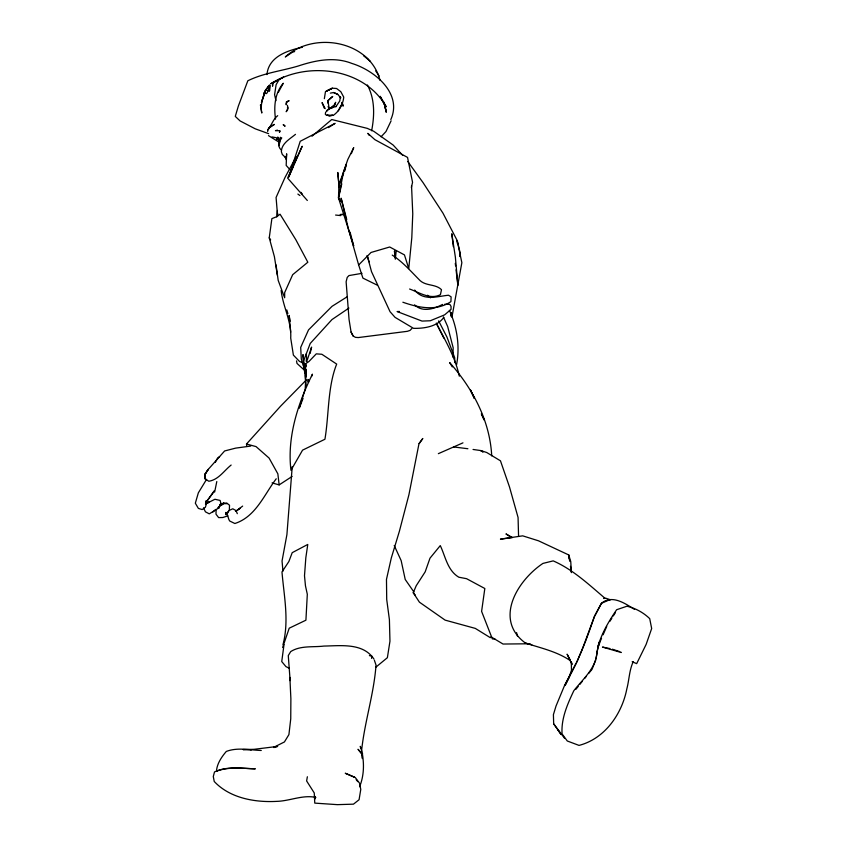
<?xml version="1.0" encoding="UTF-8"?>
<svg xmlns="http://www.w3.org/2000/svg" width="847" height="847" viewBox="0 0 847 847"><rect width="100%" height="100%" fill="white"/><g stroke="black" fill="none" stroke-linecap="round" stroke-linejoin="round"><path stroke-width="1.27" d="M277.615 213.105L277.583 215.678L276.08 197.467L285.026 177.436L296.249 156.504M361.5 751.638C364.358 722.597 373.908 694.349 376.026 665.054L374.395 660.332M307.842 381.986L307.895 379.403M452.912 357L453.177 347.81L447.682 326.571L443.394 316.916M306.212 369.419L305.206 389.154L299.266 408.127L303.035 398.418M292.226 466.633L286.911 534.605L282.051 560.968L282.94 571.132M324.348 98.665L325.47 91.624L332.363 88.204L336.577 88.49L340.801 91.698L343.744 97.109C343.088 104.054 339.266 111.317 333.369 115.277L329.494 115.732L326.36 115.128L325.312 114.292L325.566 112.513M267.673 131.55L267.79 129.919C271.622 125.451 272.882 119.406 277.689 115.668M451.059 316.46L451.313 312.702L451.038 315.243M456.586 364.665C460.048 346.296 457.115 327.313 449.418 310.383M216.599 769.859C217.467 763.009 221.861 756.604 226.297 751.448C237.404 747.139 249.717 750.093 261.268 750.474M341.892 104.742L341.997 103.705M276.757 216.864L277.424 210.49M315.232 796.476L314.957 798.996L314.809 797.228L315.857 797.429C302.803 794.56 289.812 801.05 276.725 801.368C254.809 802.575 229.833 798.139 214.238 781.485L213.285 776.54L214.503 771.945C227.038 765.857 241.882 768.525 255.307 768.832C242.369 768.377 228.552 766.493 216.229 771.31L217.15 770.77M395.305 259.224L396.216 250.67M459.688 256.546L460.112 252.734L457.211 240.601L442.981 213.179L423.045 182.613L407.735 161.47M351.336 153.667L353.718 147.632L347.831 159.427L338.927 185.101L339.181 187.653L337.784 172.481L338.927 185.101L338.493 197.944L353.686 245.916L350.055 232.089M306.19 361.298L306.529 358.313M284.02 644.514L281.744 661.571L285.947 666.61L289.356 668.294M371.558 658.384L371.854 656.171L369.398 655.61M277.35 275.233L274.396 256.641L269.251 237.827L271.876 218.632L276.916 216.599L280.071 214.217L295.847 239.733L307.832 262.231L292.67 274.703L284.677 292.554L284.645 297.752L278.187 280.378L276.027 264.836M267.091 90.544L269.558 90.862L270.246 86.108A6.321 1.408 -82.7 0 1 270.214 85.092M261.077 108.818L260.474 104.827L261.797 113.011C259.987 105.007 263.057 96.833 265.894 89.411M283.004 644.609C289.293 620.544 283.989 596.14 281.987 571.947L288.88 561.508L292.204 552.678L307.768 544.441L305.831 557.75L304.497 575.769L305.46 585.817L307.313 594.276L305.915 620.195L289.219 628.188L282.623 647.479M371.653 130.745C374.586 115.234 375.009 99.215 367.376 84.986M451.917 317.223L461.859 262.708L457.211 240.601L457.221 243.184M307.366 776.752L306.625 780.955L314.258 792.951L314.766 803.115L337.402 804.65L353.464 804.163L359.075 799.727L360.769 789.446L359.647 783.337L355.274 777.525L345.258 773.247L354.406 777.165L353.866 776.593M596.055 658.468L597.908 647.669L600.068 641.857M214.662 492.012L216.8 481.551M306.127 370.933L304.973 375.952L306.212 386.116M310.15 353.368L311.59 347.09L307.366 359.731M341.796 183.788L338.493 197.944L340.378 201.29M344.803 170.914L346.296 164.477L343.406 172.502L338.493 197.944L340.018 200.051M205.641 502.832L206.276 500.577L206.499 503.467L205.387 507.247L202.189 509.566L198.367 508.391L195.329 503.213L198.346 492.838L206.615 479.296M411.377 187.547L412.553 182.327L407.545 157.415L374.882 139.66L367.831 133.339L369.292 135.467M307.323 200.474L287.609 178.082L302.188 146.256L288.689 177.012L300.23 141.28L335.084 123.376L328.467 127.59M266.953 74.6C268.52 56.696 287.472 50.46 302.4 47.263M265.27 90.28L265.111 90.724A9.508 0.54 -73.7 0 1 264.688 91.878M589.343 630.994L594.382 616.669L601.444 603.297C611.958 594.361 625.139 603.445 634.562 609.427M264.624 93.011L261.427 102.487L265.767 90.258L268.467 86.225M588.961 632.074L585.235 642.142M305.407 375.2L303.47 361.224L310.246 343.427L331.971 319.573L348.922 308.086M311.516 376.587L312.458 374.162C297.858 403.49 286.942 437.19 290.966 470.307L302.559 450.149L324.93 439.254C329.038 414.744 327.567 386.857 336.683 364.094L321.849 354.268L316.28 353.855L308.89 361.553L306.138 363.352L305.492 368.89L306.212 376.83M338.927 185.101L343.691 173.01M595.833 659.739L592.021 669.352L588.697 673.397M584.79 643.244L576.754 662.29M490.307 637.675L475.305 628.4L445.12 620.131L419.413 602.164L413.241 592.731L416.237 585.711L425.183 571.841L429.98 558.194L440.281 545.595C445.522 556.648 447.428 570.391 458.809 577.209L466.57 578.692L484.823 588.506L481.604 611.386L492.351 638.892L494.902 638.956M288.689 177.012L292.808 167.505M600.502 640.692L601.539 638.331M603.096 634.774L606.717 626.484M277.509 137.945L276.694 139.808L277.181 138.686L277.752 139.575L276.302 137.733L272.014 136.928M391.113 120.803L385.957 131.571L381.086 136.791M390.806 119.586C402.664 93.371 374.522 70.354 351.854 63.43C334.3 56.431 315.433 60.317 298.155 66.034C281.448 71.01 263.586 73.022 247.832 80.772L238.367 106.034L235.275 116.41L240.05 120.909L255.243 128.818L268.647 133.678M359.615 786.736C363.681 776.752 364.358 765.169 362.378 754.539L358.027 749.288L361.658 753.629L362.4 758.531L362.495 753.322L360.293 746.345L360.769 748.462M216.059 509.375L216.006 514.182L218.632 517.612L222.825 517.517L227.801 515.855M279.965 131.232L279.436 132.312L279.912 130.724L275.455 130.66L277.445 130.12M570.2 675.271L565.023 685.551L569.078 677.399L571.481 670.221L571.291 661.814L572.085 663.9M570.783 674.138L576.214 663.37M338.218 110.83L341.457 104.721M215.276 462.398L217.626 458.015L219.564 456.649M278.303 92.45L283.258 83.25C274.724 93.329 273.761 106.68 275.54 119.152M205.948 502.811L213.973 491.08M279.372 79.11L276.111 84.721L274.587 94.695L275.963 100.687M228.658 511.302L227.091 513.885L228.881 519.55L229.749 521.043L234.873 523.51C255.805 516.702 264.042 494.839 276.228 478.788M609.808 621.391L611.894 618.13M613.281 615.96L615.367 612.699M214.429 491.112L206.573 501.403M265.704 90.1L268.446 86.172M229.177 510.434L232.798 508.793L236.059 510.603L237.308 513.674M419.043 443.532L422.801 438.492L418.916 444.061L408.921 494.733L399.403 531.217L391.293 558.025L386.476 579.369L386.708 599.464L389.408 619.665L389.959 641.221L387.375 657.706L375.719 667.288M443.786 317.434C437.179 326.646 424.093 328.615 413.495 328.329L395.073 317.371L390.054 311.707L371.505 271.633L367.227 255.593M575.801 689.405L578.194 686.43M579.793 684.45L582.196 681.475M584.61 678.468L586.251 676.446M226.033 514.044L229.336 510.222L229.526 505.246L227.292 503.467L222.835 503.478L217.795 507.724M246.816 446.454L246.488 444.019L280.59 406.168L306.37 379.901M411.811 328.572L410.043 330.394L407.375 331.315L358.292 337.561L355.444 337.339L353.167 336.037L351.071 332.077L349.049 319.457L346.127 281.755L347.217 277.393L348.985 275.571L361.987 273.337M377.402 285.217L362.908 278.112L358.652 264.952L371.028 252.47L389.705 246.996L404.453 254.905L408.762 268.594L411.801 237.711L412.764 213.846L411.547 185.768M212.883 511.99L215.657 509.555M221.67 504.971L223.788 503.118L221.438 505.172M312.003 136.219L331.749 119.533L367.302 128.373L373.792 131.317L393.124 145.028L402.801 155.446M295.487 134.345C289.865 138.993 281.522 143.45 281.352 151.698L282.295 154.429L286.18 158.209M237.869 509.735L242.655 506.093M221.183 504.865L223.64 503.002M231.136 465.045C223.979 470.741 218.632 479.677 208.838 481.255L205.228 479.031L204.942 474.5L208.182 469.46L224.614 450.964L235.699 448.116L250.786 446.062M236.525 510.72L240.368 508.136L235.508 511.313M272.067 482.896L279.15 484.897L292.12 476.438M347.408 296.63L332.013 306.339L308.53 329.896L300.696 347.397L301.299 358.959L303.12 365.364L305.216 369.123M272.342 83.302L283.629 77.045L270.966 83.609M205.44 504.05L214.926 499.264L220.135 500.439L220.845 503.372L218.738 508.02L209.294 513.854L205.44 511.832L203.513 507.904M270.987 83.631C307.165 60.783 364.274 67.749 386.221 106.796L380.187 96.357M206.403 503.584L209.304 502.176L208.637 501.879M438.354 453.664L462.96 442.854M609.819 599.708L601.444 603.297L594.509 616.224L582.027 649.956L577.336 660.861L564.663 685.202L556.034 706.006L553.409 714.646L553.673 723.836L564.578 738.298M273.634 747.372L284.423 741.951L288.912 734.624L290.743 718.828L290.881 698.701L289.875 677.42L290.129 680.628M442.558 304.433C433.908 308.954 422.6 312.67 414.543 304.835M273.856 747.562L277.657 746.408L254.111 749.309L243.036 749.584L251.548 749.701L250.225 749.584M294.64 51.561L292.406 52.228L285.301 56.961C313.803 30.852 369.895 40.603 380.049 80.327M330.383 93.117L333.612 92.535L337.688 94.313L340.79 97.871L340.282 96.685L339.795 100.941L335.888 106.733L336.344 106.341L329.25 108.638L326.148 111.762L327.556 109.623L329.451 109.305M603.583 598.48L605.976 598.278L610.549 599.824M444.717 304.253L449.81 304.359L451.059 306.402L451.049 309.346L444.654 314.84L430.276 320.769L422.018 321.077L397.105 311.537L399.477 311.474M344.051 214.27L340.155 214.556L344.062 214.609M529.978 643.773L503.033 644.038L490.921 636.764M453.685 446.962L467.893 448.73M335.592 215.053L340.769 215.604M473.05 449.461L480.768 450.562L486.75 452.52L500.461 460.821L509.502 486.972L518.068 517.475L518.555 535.95M402.865 302.231C418.407 307.63 436.152 311.569 450.922 301.638L451.112 296.831L448.518 295.222C437.052 296.355 423.436 301.447 414.681 290.045M609.925 648.569L602.471 647.066L621.243 652.518L620.713 652.222M333.612 92.535L337.688 94.313M605.139 598.395C588.887 584.599 572.974 569.502 553.197 560.883L542.938 563.414C517.242 580.566 493.536 619.644 525.426 643.064L531.8 644.758M246.488 444.019L256.059 446.602L269.081 458.068L277.858 473.844L279.15 484.897M525.426 643.064C540.566 647.976 556.807 651.459 570.116 660.512M612.36 649.204L619.517 651.555M409.609 289.018C419.191 292.427 430.202 299.976 440.408 294.682L441.499 289.695C435.729 283.904 426.348 286.17 420.197 280.696C411.24 271.749 403.013 262.115 392.246 255.106M304.189 370.012L296.99 363.405L296.524 360.875M269.558 90.862L268.435 90.078M482.991 451.885L480.768 450.562L482.938 451.906M511.27 537.432L505.966 533.917L512.446 537.559L500.439 539.147L522.684 535.844L538.512 540.81L568.75 554.954L570.751 561.561L571.407 572.096M297.869 194.069L299.933 195.541M279.404 142.391L268.467 135.615M370.51 61.46L363.649 55.5L368.286 59.544M290.193 169.898L286.18 165.409L286.635 153.805L286.212 159.596L284.973 156.61M427.597 295.211L430.445 297.837M373.993 659.146C363.151 642.672 341.034 645.774 323.988 646.07C312.988 647.415 300.431 645.319 290.701 651.597L288.276 655.589L290.119 680.448M413.241 592.731L415.443 595.282M300.876 192.29L302.495 194.323M356.185 779.611L357.73 781.622M558.12 730.23L561.095 734.487L553.673 723.836M413.95 592.032L405.226 579.486L401.16 560.619L394.226 545.521M269.251 237.827L270.648 239.86M281.49 150.131C276.895 146.658 279.997 141.396 277.774 137.034L278.663 140.327M375.697 70.926L379.075 75.912M452.287 366.931L449.651 362.569C472.711 388.455 489.937 420.779 491.715 455.887M570.37 660.226L567.109 654.18L572.032 664.609M380.187 96.452L384.432 104.467L386.221 112.048L385.163 106.521M436.321 323.088C445.12 340.24 455.294 357.222 459.307 376.184M351.071 332.077L352.087 334.004M352.32 334.438L353.167 336.037M325.206 108.649L322.051 102.603L324.327 108.247M438.651 320.907L446.941 337.032L454.67 357.667L454.86 362.643M436.861 324.465L443.828 338.101M328.075 106.574L329.292 109.009L334.343 105.811L335.634 102.275L334.809 104.456L329.292 109.009L327.863 100.708L332.617 96.516L327.863 100.708L327.948 103.059M306.222 366.126L305.216 363.956L299.478 361.404L293.38 355.115L290.712 338.059C291.696 321.373 282.856 306.572 281.14 290.394M341.828 102.413L343.141 106.15L342.304 102.773M289.24 318.112L289.536 319.065M367.27 255.762L369.091 261.861M286.805 309.938L287.874 313.559M358.652 264.952L348.255 228.203L341.119 198.166L346.741 219.521M516.596 632.635L517.549 636.393M383.966 102.413L386.221 112.048M383.913 102.201L384.432 104.467M290.15 321.267L289.145 315.423L290.701 332.193M569.703 561.275L568.75 554.954L569.163 558.766M570.476 566.325L571.429 572.636M453.325 246.646L451.8 233.772L455.358 257.022L457.878 285.28L456.057 269.822M455.294 263.385L455.601 265.958M395.284 258.166L394.469 250.913L394.914 256.874M287.535 107.029L287.62 109.761L286.191 111.73L288.086 108.109L287.387 105.303M304.698 373.061L302.982 354.575L303.47 361.224M306.275 353.834L306.963 361.669M308.456 379.53L308.583 382.156M225.99 512.382L226.085 514.817L226.001 512.626M263.872 92.852L263.883 93.128A9.815 0.54 -73.7 0 0 264.338 92.736M269.378 84.996A9.73 2.17 -82.7 0 1 265.355 92.799M272.734 82.614A6.014 1.334 -82.7 0 0 272.596 86.214A4.076 0.911 -82.7 0 1 272.999 82.519M279.552 141.745L279.489 143.387L280.463 137.278L279.552 141.745M278.663 143.439L278.769 145.578L278.663 143.439M286.275 103.779L286.18 104.742L286.72 101.852L289.113 100.677L286.222 102.148L286.72 101.852L286.275 103.779M596.997 651.65C596.415 668.018 583.128 678.743 573.821 690.729C567.469 704.122 561.01 718.785 562.08 733.904L567.289 740.998L579.03 745.402C604.779 738.732 621.92 714.137 626.812 688.95C629.215 679.95 629.236 670.242 633.228 661.719L632.19 661.772L636.679 663.635L646.145 644.376L651.671 628.538L649.713 618.638C643.392 612.529 635.525 608.241 626.981 606.219L616.648 609.724C608.834 621.2 601.455 633.598 597.823 647.076L599.602 641.539L596.997 651.65M220.845 503.372L218.738 508.02L220.845 503.372M280.706 138.717L279.542 140.951L281.755 137.881L280.706 138.717M208.182 469.46L204.942 474.5L205.228 479.031L204.667 474.511L208.182 469.46M269.113 127.971L267.79 129.919L270.151 126.627L274.343 124.414L269.113 127.971M330.605 89.041L326.254 91.211L332.363 88.204L330.605 89.041M332.606 115.298L329.43 115.848L327.09 115.139L332.606 115.298M331.717 108.067L329.578 108.151L331.717 108.067M226.657 503.436L222.835 503.478L227.292 503.467L226.657 503.436M284.105 125.335L283.173 124.689L285.111 126.203L284.105 125.335M474.362 398.386L470.487 390.043L474.32 398.386M484.145 419.847L481.414 413.887L484.145 419.847"/></g></svg>
